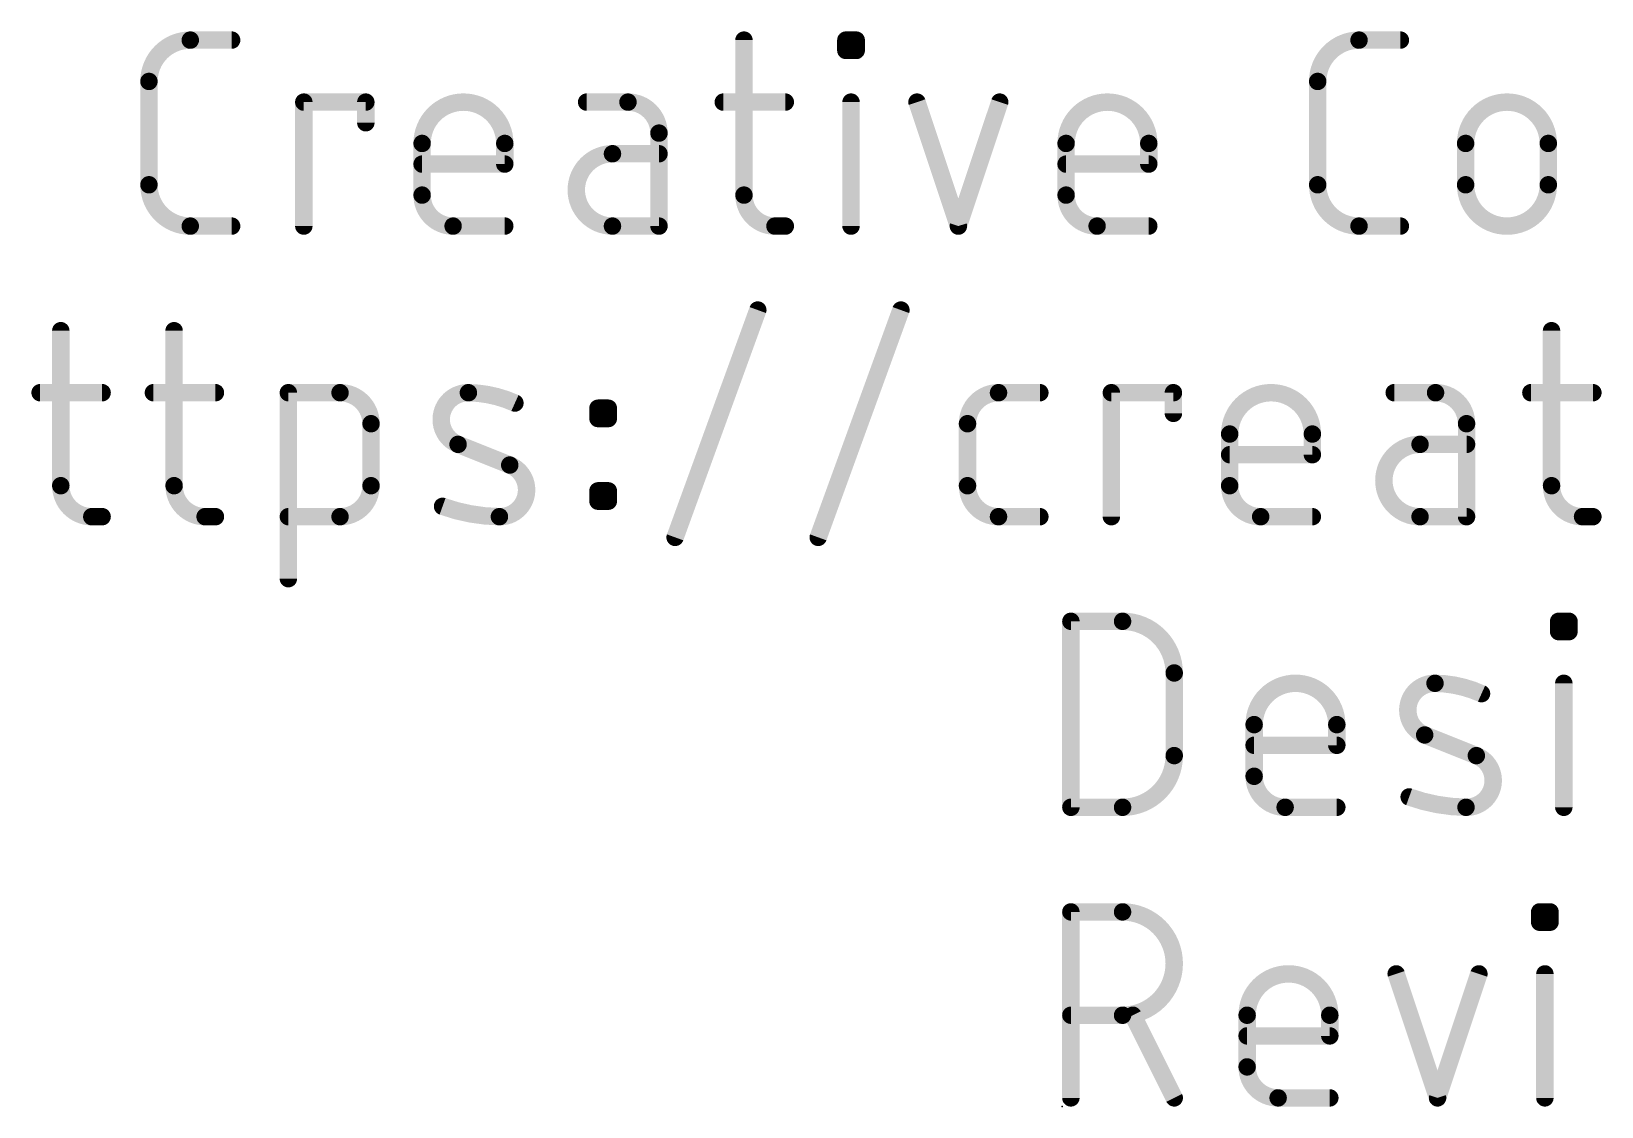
# Model space of a CAD drawing. Extents: x -30.5 to 56.1, y -10.7 to 33.1.
# Drawn here: x -7.74 to 5.98, y -10.16 to -0.76 of the extents above; entities that cross this region are included whole.
import ezdxf

# ---------------------------------------------------------------- set-up
doc = ezdxf.new("R2010")
doc.units = 0
doc.layers.add('23', color=53, linetype='CONTINUOUS')
doc.layers.add('51', color=53, linetype='CONTINUOUS')

msp = doc.modelspace()

# ---------------------------------------------------------------- linework, layer by layer
at = {"layer": '23'}
msp.add_point((1.27, -10.16), dxfattribs=at)
at = {"layer": '51'}
for points, const_width in [([(-6.3483, -0.8382, 0.4142), (-6.7096, -1.1994)], 0.1524), ([(-6.3483, -0.8001, 1), (-6.3483, -0.8763)], 0.0762), ([(-6.3483, -0.8763, 1), (-6.3483, -0.8001)], 0.0762), ([(-5.9871, -0.8763, 1), (-5.9871, -0.8001)], 0.0762), ([(-1.4722, -0.8382, 1), (-1.5484, -0.8382)], 0.0762), ([(-0.5818, -0.8382, 1), (-0.658, -0.8382)], 0.0762), ([(-0.6199, -0.8001, 1), (-0.6199, -0.8763)], 0.0762), ([(-0.4915, -0.8382, 1), (-0.5677, -0.8382)], 0.0762), ([(-0.5296, -0.8763, 1), (-0.5296, -0.8001)], 0.0762), ([(3.8641, -0.8382, 0.4142), (3.5028, -1.1994)], 0.1524), ([(3.8641, -0.8001, 1), (3.8641, -0.8763)], 0.0762), ([(3.8641, -0.8763, 1), (3.8641, -0.8001)], 0.0762), ([(4.2253, -0.8763, 1), (4.2253, -0.8001)], 0.0762), ([(-0.6199, -0.8904, 1), (-0.6199, -0.9666)], 0.0762), ([(-0.658, -0.9285, 1), (-0.5818, -0.9285)], 0.0762), ([(-0.5677, -0.9285, 1), (-0.4915, -0.9285)], 0.0762), ([(-0.5296, -0.9666, 1), (-0.5296, -0.8904)], 0.0762), ([(-6.6715, -1.1994, 1), (-6.7477, -1.1994)], 0.0762), ([(-6.7477, -1.1994, 1), (-6.6715, -1.1994)], 0.0762), ([(3.5409, -1.1994, 1), (3.4647, -1.1994)], 0.0762), ([(3.4647, -1.1994, 1), (3.5409, -1.1994)], 0.0762), ([(-5.3182, -1.3801, 1), (-5.3944, -1.3801)], 0.0762), ([(-5.3563, -1.342, 1), (-5.3563, -1.4182)], 0.0762), ([(-4.7764, -1.3801, 1), (-4.8526, -1.3801)], 0.0762), ([(-4.8145, -1.4182, 1), (-4.8145, -1.342)], 0.0762), ([(-3.6002, -1.7413, 1), (-4.3227, -1.7413)], 0.1524), ([(-2.885, -1.342, 1), (-2.885, -1.4182)], 0.0762), ([(-2.2529, -1.651, 0.4142), (-2.5238, -1.3801)], 0.1524), ([(-2.5238, -1.342, 1), (-2.5238, -1.4182)], 0.0762), ([(-2.5238, -1.4182, 1), (-2.5238, -1.342)], 0.0762), ([(-1.6909, -1.342, 1), (-1.6909, -1.4182)], 0.0762), ([(-1.1491, -1.4182, 1), (-1.1491, -1.342)], 0.0762), ([(-0.5366, -1.3801, 1), (-0.6128, -1.3801)], 0.0762), ([(0.038, -1.368, 1), (-0.0342, -1.3921)], 0.0762), ([(0.7605, -1.3921, 1), (0.6882, -1.368)], 0.0762), ([(2.027, -1.7413, 1), (1.3045, -1.7413)], 0.1524), ([(5.518, -1.7413, 1), (4.7955, -1.7413)], 0.1524), ([(-4.8526, -1.5607, 1), (-4.7764, -1.5607)], 0.0762), ([(-2.2148, -1.651, 1), (-2.291, -1.651)], 0.0762), ([(-2.291, -1.651, 1), (-2.2148, -1.651)], 0.0762), ([(-4.2846, -1.7413, 1), (-4.3608, -1.7413)], 0.0762), ([(-4.3608, -1.7413, 1), (-4.2846, -1.7413)], 0.0762), ([(-3.5621, -1.7413, 1), (-3.6383, -1.7413)], 0.0762), ([(-3.6383, -1.7413, 1), (-3.5621, -1.7413)], 0.0762), ([(-2.6593, -1.8316, 1), (-2.6593, -2.4638)], 0.1524), ([(-2.6593, -1.7935, 1), (-2.6593, -1.8697)], 0.0762), ([(-2.6593, -1.8697, 1), (-2.6593, -1.7935)], 0.0762), ([(-2.2529, -1.8697, 1), (-2.2529, -1.7935)], 0.0762), ([(1.3426, -1.7413, 1), (1.2664, -1.7413)], 0.0762), ([(1.2664, -1.7413, 1), (1.3426, -1.7413)], 0.0762), ([(2.0651, -1.7413, 1), (1.9889, -1.7413)], 0.0762), ([(1.9889, -1.7413, 1), (2.0651, -1.7413)], 0.0762), ([(4.8336, -1.7413, 1), (4.7574, -1.7413)], 0.0762), ([(4.7574, -1.7413, 1), (4.8336, -1.7413)], 0.0762), ([(5.5561, -1.7413, 1), (5.4799, -1.7413)], 0.0762), ([(5.4799, -1.7413, 1), (5.5561, -1.7413)], 0.0762), ([(-4.3227, -1.8838, 1), (-4.3227, -1.96)], 0.0762), ([(-3.6383, -1.9219, 1), (-3.5621, -1.9219)], 0.0762), ([(-3.6002, -1.96, 1), (-3.6002, -1.8838)], 0.0762), ([(1.3045, -1.8838, 1), (1.3045, -1.96)], 0.0762), ([(1.9889, -1.9219, 1), (2.0651, -1.9219)], 0.0762), ([(2.027, -1.96, 1), (2.027, -1.8838)], 0.0762), ([(-6.7096, -2.1026, 0.4142), (-6.3483, -2.4638)], 0.1524), ([(-6.6715, -2.1026, 1), (-6.7477, -2.1026)], 0.0762), ([(3.5028, -2.1026, 0.4142), (3.8641, -2.4638)], 0.1524), ([(3.5409, -2.1026, 1), (3.4647, -2.1026)], 0.0762), ([(4.7955, -2.1026, 1), (5.518, -2.1026)], 0.1524), ([(4.8336, -2.1026, 1), (4.7574, -2.1026)], 0.0762), ([(5.5561, -2.1026, 1), (5.4799, -2.1026)], 0.0762), ([(-6.7477, -2.1026, 1), (-6.6715, -2.1026)], 0.0762), ([(-4.3227, -2.1929, 0.4142), (-4.0518, -2.4638)], 0.1524), ([(-4.2846, -2.1929, 1), (-4.3608, -2.1929)], 0.0762), ([(-4.3608, -2.1929, 1), (-4.2846, -2.1929)], 0.0762), ([(-1.5103, -2.1929, 0.4142), (-1.2394, -2.4638)], 0.1524), ([(-1.4722, -2.1929, 1), (-1.5484, -2.1929)], 0.0762), ([(-1.5484, -2.1929, 1), (-1.4722, -2.1929)], 0.0762), ([(1.3045, -2.1929, 0.4142), (1.5754, -2.4638)], 0.1524), ([(1.3426, -2.1929, 1), (1.2664, -2.1929)], 0.0762), ([(1.2664, -2.1929, 1), (1.3426, -2.1929)], 0.0762), ([(3.4647, -2.1026, 1), (3.5409, -2.1026)], 0.0762), ([(4.7574, -2.1026, 1), (4.8336, -2.1026)], 0.0762), ([(5.4799, -2.1026, 1), (5.5561, -2.1026)], 0.0762), ([(-6.3483, -2.4257, 1), (-6.3483, -2.5019)], 0.0762), ([(-6.3483, -2.5019, 1), (-6.3483, -2.4257)], 0.0762), ([(-5.9871, -2.5019, 1), (-5.9871, -2.4257)], 0.0762), ([(-5.3944, -2.4638, 1), (-5.3182, -2.4638)], 0.0762), ([(-4.0518, -2.4257, 1), (-4.0518, -2.5019)], 0.0762), ([(-4.0518, -2.5019, 1), (-4.0518, -2.4257)], 0.0762), ([(-3.6002, -2.5019, 1), (-3.6002, -2.4257)], 0.0762), ([(-2.6593, -2.4257, 1), (-2.6593, -2.5019)], 0.0762), ([(-2.6593, -2.5019, 1), (-2.6593, -2.4257)], 0.0762), ([(-2.291, -2.4638, 1), (-2.2148, -2.4638)], 0.0762), ([(-2.2529, -2.5019, 1), (-2.2529, -2.4257)], 0.0762), ([(-1.2394, -2.4257, 1), (-1.2394, -2.5019)], 0.0762), ([(-1.2394, -2.5019, 1), (-1.2394, -2.4257)], 0.0762), ([(-1.1491, -2.5019, 1), (-1.1491, -2.4257)], 0.0762), ([(-0.6128, -2.4638, 1), (-0.5366, -2.4638)], 0.0762), ([(0.327, -2.4518, 1), (0.3993, -2.4758)], 0.0762), ([(0.327, -2.4758, 1), (0.3993, -2.4518)], 0.0762), ([(1.5754, -2.4257, 1), (1.5754, -2.5019)], 0.0762), ([(1.5754, -2.5019, 1), (1.5754, -2.4257)], 0.0762), ([(2.027, -2.5019, 1), (2.027, -2.4257)], 0.0762), ([(3.8641, -2.4257, 1), (3.8641, -2.5019)], 0.0762), ([(3.8641, -2.5019, 1), (3.8641, -2.4257)], 0.0762), ([(4.2253, -2.5019, 1), (4.2253, -2.4257)], 0.0762), ([(-1.3536, -3.2106, 1), (-1.4252, -3.1846)], 0.0762), ([(-0.1031, -3.2106, 1), (-0.1747, -3.1846)], 0.0762), ([(-7.4417, -3.3782, 1), (-7.5179, -3.3782)], 0.0762), ([(-6.4517, -3.3782, 1), (-6.5279, -3.3782)], 0.0762), ([(5.5843, -3.3782, 1), (5.5081, -3.3782)], 0.0762), ([(-7.6604, -3.882, 1), (-7.6604, -3.9582)], 0.0762), ([(-7.1186, -3.9582, 1), (-7.1186, -3.882)], 0.0762), ([(-6.6705, -3.882, 1), (-6.6705, -3.9582)], 0.0762), ([(-6.1286, -3.9582, 1), (-6.1286, -3.882)], 0.0762), ([(-5.4532, -3.9201, 1), (-5.5294, -3.9201)], 0.0762), ([(-5.4913, -3.882, 1), (-5.4913, -3.9582)], 0.0762), ([(-4.7688, -4.191, 0.4142), (-5.0398, -3.9201)], 0.1524), ([(-5.0398, -3.882, 1), (-5.0398, -3.9582)], 0.0762), ([(-5.0398, -3.9582, 1), (-5.0398, -3.882)], 0.0762), ([(-3.9182, -3.9201, 0.8318), (-4.0085, -4.3716)], 0.1524), ([(-3.5118, -4.0104, 0.1026), (-3.9182, -3.9201)], 0.1524), ([(-3.9176, -3.882, 1), (-3.9187, -3.9582)], 0.0762), ([(-3.9187, -3.9582, 1), (-3.9176, -3.882)], 0.0762), ([(-3.5274, -4.0451, 1), (-3.4961, -3.9756)], 0.0762), ([(0.7139, -3.9201, 0.4142), (0.443, -4.191)], 0.1524), ([(0.7139, -3.882, 1), (0.7139, -3.9582)], 0.0762), ([(0.7139, -3.9582, 1), (0.7139, -3.882)], 0.0762), ([(1.0751, -3.9582, 1), (1.0751, -3.882)], 0.0762), ([(1.7383, -3.9201, 1), (1.6621, -3.9201)], 0.0762), ([(1.7002, -3.882, 1), (1.7002, -3.9582)], 0.0762), ([(2.2802, -3.9201, 1), (2.204, -3.9201)], 0.0762), ([(2.2421, -3.9582, 1), (2.2421, -3.882)], 0.0762), ([(3.4563, -4.2813, 1), (2.7338, -4.2813)], 0.1524), ([(4.1715, -3.882, 1), (4.1715, -3.9582)], 0.0762), ([(4.8037, -4.191, 0.4142), (4.5327, -3.9201)], 0.1524), ([(4.5327, -3.882, 1), (4.5327, -3.9582)], 0.0762), ([(4.5327, -3.9582, 1), (4.5327, -3.882)], 0.0762), ([(5.3656, -3.882, 1), (5.3656, -3.9582)], 0.0762), ([(5.9074, -3.9582, 1), (5.9074, -3.882)], 0.0762), ([(-4.7307, -4.191, 1), (-4.8069, -4.191)], 0.0762), ([(-2.7477, -4.0555, 1), (-2.8239, -4.0555)], 0.0762), ([(-2.7858, -4.0174, 1), (-2.7858, -4.0936)], 0.0762), ([(-2.7858, -4.1077, 1), (-2.7858, -4.1839)], 0.0762), ([(-2.8239, -4.1458, 1), (-2.7477, -4.1458)], 0.0762), ([(-2.6574, -4.0555, 1), (-2.7336, -4.0555)], 0.0762), ([(-2.7336, -4.1458, 1), (-2.6574, -4.1458)], 0.0762), ([(-2.6955, -4.0936, 1), (-2.6955, -4.0174)], 0.0762), ([(-2.6955, -4.1839, 1), (-2.6955, -4.1077)], 0.0762), ([(0.4811, -4.191, 1), (0.4049, -4.191)], 0.0762), ([(2.204, -4.1007, 1), (2.2802, -4.1007)], 0.0762), ([(4.8418, -4.191, 1), (4.7656, -4.191)], 0.0762), ([(-4.8069, -4.191, 1), (-4.7307, -4.191)], 0.0762), ([(0.4049, -4.191, 1), (0.4811, -4.191)], 0.0762), ([(2.7719, -4.2813, 1), (2.6957, -4.2813)], 0.0762), ([(2.6957, -4.2813, 1), (2.7719, -4.2813)], 0.0762), ([(3.4944, -4.2813, 1), (3.4182, -4.2813)], 0.0762), ([(3.4182, -4.2813, 1), (3.4944, -4.2813)], 0.0762), ([(4.7656, -4.191, 1), (4.8418, -4.191)], 0.0762), ([(-3.9943, -4.3363, 1), (-4.0226, -4.407)], 0.0762), ([(-4.0226, -4.407, 1), (-3.9943, -4.3362)], 0.0762), ([(2.7338, -4.4238, 1), (2.7338, -4.5)], 0.0762), ([(3.4563, -4.5, 1), (3.4563, -4.4238)], 0.0762), ([(4.3973, -4.3716, 1), (4.3973, -5.0038)], 0.1524), ([(4.3973, -4.3335, 1), (4.3973, -4.4097)], 0.0762), ([(4.3973, -4.4097, 1), (4.3973, -4.3335)], 0.0762), ([(4.8037, -4.4097, 1), (4.8037, -4.3335)], 0.0762), ([(-3.6472, -5.0038, 0.8318), (-3.5569, -4.5522)], 0.1524), ([(-3.5428, -4.5169, 1), (-3.5711, -4.5876)], 0.0762), ([(-3.5711, -4.5876, 1), (-3.5428, -4.5169)], 0.0762), ([(3.4182, -4.4619, 1), (3.4944, -4.4619)], 0.0762), ([(-7.4798, -4.7329, 0.4142), (-7.2089, -5.0038)], 0.1524), ([(-7.4417, -4.7329, 1), (-7.5179, -4.7329)], 0.0762), ([(-6.4898, -4.7329, 0.4142), (-6.2189, -5.0038)], 0.1524), ([(-6.4517, -4.7329, 1), (-6.5279, -4.7329)], 0.0762), ([(-5.0398, -5.0038, 0.4142), (-4.7688, -4.7329)], 0.1524), ([(-4.7307, -4.7329, 1), (-4.8069, -4.7329)], 0.0762), ([(0.443, -4.7329, 0.4142), (0.7139, -5.0038)], 0.1524), ([(0.4811, -4.7329, 1), (0.4049, -4.7329)], 0.0762), ([(2.7338, -4.7329, 0.4142), (3.0047, -5.0038)], 0.1524), ([(2.7719, -4.7329, 1), (2.6957, -4.7329)], 0.0762), ([(5.5462, -4.7329, 0.4142), (5.8171, -5.0038)], 0.1524), ([(5.5843, -4.7329, 1), (5.5081, -4.7329)], 0.0762), ([(-7.5179, -4.7329, 1), (-7.4417, -4.7329)], 0.0762), ([(-6.5279, -4.7329, 1), (-6.4517, -4.7329)], 0.0762), ([(-4.8069, -4.7329, 1), (-4.7307, -4.7329)], 0.0762), ([(-2.7477, -4.778, 1), (-2.8239, -4.778)], 0.0762), ([(-2.7858, -4.7399, 1), (-2.7858, -4.8161)], 0.0762), ([(-2.7858, -4.8302, 1), (-2.7858, -4.9064)], 0.0762), ([(-2.6574, -4.778, 1), (-2.7336, -4.778)], 0.0762), ([(-2.6955, -4.8161, 1), (-2.6955, -4.7399)], 0.0762), ([(-2.6955, -4.9064, 1), (-2.6955, -4.8302)], 0.0762), ([(0.4049, -4.7329, 1), (0.4811, -4.7329)], 0.0762), ([(2.6957, -4.7329, 1), (2.7719, -4.7329)], 0.0762), ([(5.5081, -4.7329, 1), (5.5843, -4.7329)], 0.0762), ([(-7.2089, -4.9657, 1), (-7.2089, -5.0419)], 0.0762), ([(-7.2089, -5.0419, 1), (-7.2089, -4.9657)], 0.0762), ([(-7.1186, -5.0419, 1), (-7.1186, -4.9657)], 0.0762), ([(-6.2189, -4.9657, 1), (-6.2189, -5.0419)], 0.0762), ([(-6.2189, -5.0419, 1), (-6.2189, -4.9657)], 0.0762), ([(-6.1286, -5.0419, 1), (-6.1286, -4.9657)], 0.0762), ([(-5.4913, -4.9657, 1), (-5.4913, -5.0419)], 0.0762), ([(-5.0398, -4.9657, 1), (-5.0398, -5.0419)], 0.0762), ([(-5.0398, -5.0419, 1), (-5.0398, -4.9657)], 0.0762), ([(-4.131, -4.8776, 1), (-4.1568, -4.9493)], 0.0762), ([(-4.1439, -4.9135, 0.083), (-3.6472, -5.0038)], 0.1524), ([(-3.6467, -4.9657, 1), (-3.6478, -5.0419)], 0.0762), ([(-3.6478, -5.0419, 1), (-3.6467, -4.9657)], 0.0762), ([(-2.8239, -4.8683, 1), (-2.7477, -4.8683)], 0.0762), ([(-2.7336, -4.8683, 1), (-2.6574, -4.8683)], 0.0762), ([(0.7139, -4.9657, 1), (0.7139, -5.0419)], 0.0762), ([(0.7139, -5.0419, 1), (0.7139, -4.9657)], 0.0762), ([(1.0751, -5.0419, 1), (1.0751, -4.9657)], 0.0762), ([(3.0047, -4.9657, 1), (3.0047, -5.0419)], 0.0762), ([(3.0047, -5.0419, 1), (3.0047, -4.9657)], 0.0762), ([(3.4563, -5.0419, 1), (3.4563, -4.9657)], 0.0762), ([(4.3973, -4.9657, 1), (4.3973, -5.0419)], 0.0762), ([(4.3973, -5.0419, 1), (4.3973, -4.9657)], 0.0762), ([(4.8037, -5.0419, 1), (4.8037, -4.9657)], 0.0762), ([(5.8171, -4.9657, 1), (5.8171, -5.0419)], 0.0762), ([(5.8171, -5.0419, 1), (5.8171, -4.9657)], 0.0762), ([(5.9074, -5.0419, 1), (5.9074, -4.9657)], 0.0762), ([(1.6621, -5.0038, 1), (1.7383, -5.0038)], 0.0762), ([(4.7656, -5.0038, 1), (4.8418, -5.0038)], 0.0762), ([(-2.1477, -5.1714, 1), (-2.0761, -5.1974)], 0.0762), ([(-0.8972, -5.1714, 1), (-0.8256, -5.1974)], 0.0762), ([(-5.5294, -5.5457, 1), (-5.4532, -5.5457)], 0.0762), ([(1.3843, -5.9182, 1), (1.3081, -5.9182)], 0.0762), ([(1.3462, -5.8801, 1), (1.3462, -5.9563)], 0.0762), ([(2.2493, -6.3698, 0.4142), (1.7978, -5.9182)], 0.1524), ([(1.7978, -5.8801, 1), (1.7978, -5.9563)], 0.0762), ([(1.7978, -5.9563, 1), (1.7978, -5.8801)], 0.0762), ([(5.6464, -5.9182, 1), (5.5702, -5.9182)], 0.0762), ([(5.6083, -5.8801, 1), (5.6083, -5.9563)], 0.0762), ([(5.7367, -5.9182, 1), (5.6605, -5.9182)], 0.0762), ([(5.6986, -5.9563, 1), (5.6986, -5.8801)], 0.0762), ([(5.6083, -5.9704, 1), (5.6083, -6.0466)], 0.0762), ([(5.5702, -6.0085, 1), (5.6464, -6.0085)], 0.0762), ([(5.6605, -6.0085, 1), (5.7367, -6.0085)], 0.0762), ([(5.6986, -6.0466, 1), (5.6986, -5.9704)], 0.0762), ([(2.2874, -6.3698, 1), (2.2112, -6.3698)], 0.0762), ([(2.2112, -6.3698, 1), (2.2874, -6.3698)], 0.0762), ([(3.67, -6.8213, 1), (2.9475, -6.8213)], 0.1524), ([(4.528, -6.4601, 0.8318), (4.4377, -6.9116)], 0.1524), ([(4.9344, -6.5504, 0.1026), (4.528, -6.4601)], 0.1524), ([(4.5286, -6.422, 1), (4.5275, -6.4982)], 0.0762), ([(4.5275, -6.4982, 1), (4.5286, -6.422)], 0.0762), ([(5.6916, -6.4601, 1), (5.6154, -6.4601)], 0.0762), ([(4.9188, -6.5851, 1), (4.9501, -6.5156)], 0.0762), ([(2.9856, -6.8213, 1), (2.9094, -6.8213)], 0.0762), ([(2.9094, -6.8213, 1), (2.9856, -6.8213)], 0.0762), ([(3.7081, -6.8213, 1), (3.6319, -6.8213)], 0.0762), ([(3.6319, -6.8213, 1), (3.7081, -6.8213)], 0.0762), ([(4.4519, -6.8763, 1), (4.4236, -6.947)], 0.0762), ([(4.4236, -6.947, 1), (4.4519, -6.8762)], 0.0762), ([(2.9475, -6.9638, 1), (2.9475, -7.04)], 0.0762), ([(3.6319, -7.0019, 1), (3.7081, -7.0019)], 0.0762), ([(3.67, -7.04, 1), (3.67, -6.9638)], 0.0762), ([(1.7978, -7.5438, 0.4142), (2.2493, -7.0922)], 0.1524), ([(2.2874, -7.0922, 1), (2.2112, -7.0922)], 0.0762), ([(2.2112, -7.0922, 1), (2.2874, -7.0922)], 0.0762), ([(4.7989, -7.5438, 0.8318), (4.8893, -7.0922)], 0.1524), ([(4.9034, -7.0569, 1), (4.8751, -7.1276)], 0.0762), ([(4.8751, -7.1276, 1), (4.9034, -7.0569)], 0.0762), ([(2.9475, -7.2729, 0.4142), (3.2185, -7.5438)], 0.1524), ([(2.9856, -7.2729, 1), (2.9094, -7.2729)], 0.0762), ([(2.9094, -7.2729, 1), (2.9856, -7.2729)], 0.0762), ([(4.3151, -7.4176, 1), (4.2893, -7.4893)], 0.0762), ([(4.3022, -7.4535, 0.083), (4.7989, -7.5438)], 0.1524), ([(1.3462, -7.5057, 1), (1.3462, -7.5819)], 0.0762), ([(1.3081, -7.5438, 1), (1.3843, -7.5438)], 0.0762), ([(1.7978, -7.5057, 1), (1.7978, -7.5819)], 0.0762), ([(1.7978, -7.5819, 1), (1.7978, -7.5057)], 0.0762), ([(3.2185, -7.5057, 1), (3.2185, -7.5819)], 0.0762), ([(3.2185, -7.5819, 1), (3.2185, -7.5057)], 0.0762), ([(3.67, -7.5819, 1), (3.67, -7.5057)], 0.0762), ([(4.7995, -7.5057, 1), (4.7984, -7.5819)], 0.0762), ([(4.7984, -7.5819, 1), (4.7995, -7.5057)], 0.0762), ([(5.6154, -7.5438, 1), (5.6916, -7.5438)], 0.0762), ([(1.3843, -8.4582, 1), (1.3081, -8.4582)], 0.0762), ([(1.3462, -8.4201, 1), (1.3462, -8.4963)], 0.0762), ([(1.7978, -9.3613, 1), (1.7978, -8.4582)], 0.1524), ([(1.7978, -8.4201, 1), (1.7978, -8.4963)], 0.0762), ([(1.7978, -8.4963, 1), (1.7978, -8.4201)], 0.0762), ([(5.4809, -8.4582, 1), (5.4047, -8.4582)], 0.0762), ([(5.4428, -8.4201, 1), (5.4428, -8.4963)], 0.0762), ([(5.4428, -8.5104, 1), (5.4428, -8.5866)], 0.0762), ([(5.5712, -8.4582, 1), (5.495, -8.4582)], 0.0762), ([(5.5331, -8.4963, 1), (5.5331, -8.4201)], 0.0762), ([(5.5331, -8.5866, 1), (5.5331, -8.5104)], 0.0762), ([(5.4047, -8.5485, 1), (5.4809, -8.5485)], 0.0762), ([(5.495, -8.5485, 1), (5.5712, -8.5485)], 0.0762), ([(3.6088, -9.3613, 1), (2.8863, -9.3613)], 0.1524), ([(4.225, -8.988, 1), (4.1527, -9.0121)], 0.0762), ([(4.9475, -9.0121, 1), (4.8752, -8.988)], 0.0762), ([(5.5261, -9.0001, 1), (5.4499, -9.0001)], 0.0762), ([(1.3462, -9.3232, 1), (1.3462, -9.3994)], 0.0762), ([(1.7978, -9.3232, 1), (1.7978, -9.3994)], 0.0762), ([(1.7978, -9.3994, 1), (1.7978, -9.3232)], 0.0762), ([(1.9221, -9.3443, 1), (1.854, -9.3784)], 0.0762), ([(2.9244, -9.3613, 1), (2.8482, -9.3613)], 0.0762), ([(2.8482, -9.3613, 1), (2.9244, -9.3613)], 0.0762), ([(3.6469, -9.3613, 1), (3.5707, -9.3613)], 0.0762), ([(3.5707, -9.3613, 1), (3.6469, -9.3613)], 0.0762), ([(2.8863, -9.5038, 1), (2.8863, -9.58)], 0.0762), ([(3.6088, -9.58, 1), (3.6088, -9.5038)], 0.0762), ([(3.5707, -9.5419, 1), (3.6469, -9.5419)], 0.0762), ([(2.8863, -9.8129, 0.4142), (3.1572, -10.0838)], 0.1524), ([(2.9244, -9.8129, 1), (2.8482, -9.8129)], 0.0762), ([(2.8482, -9.8129, 1), (2.9244, -9.8129)], 0.0762), ([(3.1572, -10.0457, 1), (3.1572, -10.1219)], 0.0762), ([(3.1572, -10.1219, 1), (3.1572, -10.0457)], 0.0762), ([(3.6088, -10.1219, 1), (3.6088, -10.0457)], 0.0762), ([(1.3081, -10.0838, 1), (1.3843, -10.0838)], 0.0762), ([(2.2152, -10.1008, 1), (2.2834, -10.0668)], 0.0762), ([(4.514, -10.0718, 1), (4.5863, -10.0958)], 0.0762), ([(4.514, -10.0958, 1), (4.5863, -10.0718)], 0.0762), ([(5.4499, -10.0838, 1), (5.5261, -10.0838)], 0.0762)]:
    msp.add_lwpolyline(points, format="xyb", dxfattribs=dict(at, const_width=const_width))
at = {"layer": '51', "const_width": 0.1524}
for points in [[(-6.3483, -0.8382), (-5.9871, -0.8382)], [(-1.5103, -0.8382), (-1.5103, -2.1929)], [(-0.6199, -0.9285), (-0.6199, -0.8382)], [(-0.6199, -0.8382), (-0.5296, -0.8382)], [(-0.5296, -0.8382), (-0.5296, -0.9285)], [(3.8641, -0.8382), (4.2253, -0.8382)], [(-0.5296, -0.9285), (-0.6199, -0.9285)], [(-6.7096, -2.1026), (-6.7096, -1.1994)], [(3.5028, -2.1026), (3.5028, -1.1994)], [(-5.3563, -2.4638), (-5.3563, -1.3801)], [(-5.3563, -1.3801), (-4.8145, -1.3801)], [(-4.8145, -1.3801), (-4.8145, -1.5607)], [(-2.5238, -1.3801), (-2.885, -1.3801)], [(-1.6909, -1.3801), (-1.1491, -1.3801)], [(-0.5747, -2.4638), (-0.5747, -1.3801)], [(0.0019, -1.3801), (0.3631, -2.4638)], [(0.3631, -2.4638), (0.7244, -1.3801)], [(-2.2529, -2.4638), (-2.2529, -1.651)], [(-4.3227, -2.1929), (-4.3227, -1.7413)], [(-3.6002, -1.7413), (-3.6002, -1.9219)], [(-2.2529, -1.8316), (-2.6593, -1.8316)], [(1.3045, -2.1929), (1.3045, -1.7413)], [(2.027, -1.7413), (2.027, -1.9219)], [(4.7955, -2.1026), (4.7955, -1.7413)], [(5.518, -1.7413), (5.518, -2.1026)], [(-3.6002, -1.9219), (-4.3227, -1.9219)], [(2.027, -1.9219), (1.3045, -1.9219)], [(-5.9871, -2.4638), (-6.3483, -2.4638)], [(-3.6002, -2.4638), (-4.0518, -2.4638)], [(-2.6593, -2.4638), (-2.2529, -2.4638)], [(-1.2394, -2.4638), (-1.1491, -2.4638)], [(2.027, -2.4638), (1.5754, -2.4638)], [(4.2253, -2.4638), (3.8641, -2.4638)], [(-2.1119, -5.1844), (-1.3894, -3.1976)], [(-0.8614, -5.1844), (-0.1389, -3.1976)], [(-7.4798, -3.3782), (-7.4798, -4.7329)], [(-6.4898, -3.3782), (-6.4898, -4.7329)], [(5.5462, -3.3782), (5.5462, -4.7329)], [(-7.6604, -3.9201), (-7.1186, -3.9201)], [(-6.6705, -3.9201), (-6.1286, -3.9201)], [(-5.4913, -5.5457), (-5.4913, -3.9201)], [(-5.4913, -3.9201), (-5.0398, -3.9201)], [(0.7139, -3.9201), (1.0751, -3.9201)], [(1.7002, -5.0038), (1.7002, -3.9201)], [(1.7002, -3.9201), (2.2421, -3.9201)], [(2.2421, -3.9201), (2.2421, -4.1007)], [(4.5327, -3.9201), (4.1715, -3.9201)], [(5.3656, -3.9201), (5.9074, -3.9201)], [(-4.7688, -4.191), (-4.7688, -4.7329)], [(-2.7858, -4.1458), (-2.7858, -4.0555)], [(-2.7858, -4.0555), (-2.6955, -4.0555)], [(-2.6955, -4.1458), (-2.7858, -4.1458)], [(-2.6955, -4.0555), (-2.6955, -4.1458)], [(0.443, -4.7329), (0.443, -4.191)], [(4.8037, -5.0038), (4.8037, -4.191)], [(2.7338, -4.7329), (2.7338, -4.2813)], [(3.4563, -4.2813), (3.4563, -4.4619)], [(-3.5569, -4.5522), (-4.0085, -4.3716)], [(3.4563, -4.4619), (2.7338, -4.4619)], [(4.8037, -4.3716), (4.3973, -4.3716)], [(-2.7858, -4.8683), (-2.7858, -4.778)], [(-2.7858, -4.778), (-2.6955, -4.778)], [(-2.6955, -4.8683), (-2.7858, -4.8683)], [(-2.6955, -4.778), (-2.6955, -4.8683)], [(-7.2089, -5.0038), (-7.1186, -5.0038)], [(-6.2189, -5.0038), (-6.1286, -5.0038)], [(-5.0398, -5.0038), (-5.4913, -5.0038)], [(1.0751, -5.0038), (0.7139, -5.0038)], [(3.4563, -5.0038), (3.0047, -5.0038)], [(4.3973, -5.0038), (4.8037, -5.0038)], [(5.8171, -5.0038), (5.9074, -5.0038)], [(1.3462, -7.5438), (1.3462, -5.9182)], [(1.3462, -5.9182), (1.7978, -5.9182)], [(5.6083, -6.0085), (5.6083, -5.9182)], [(5.6083, -5.9182), (5.6986, -5.9182)], [(5.6986, -5.9182), (5.6986, -6.0085)], [(5.6986, -6.0085), (5.6083, -6.0085)], [(2.2493, -6.3698), (2.2493, -7.0922)], [(5.6535, -7.5438), (5.6535, -6.4601)], [(2.9475, -7.2729), (2.9475, -6.8213)], [(3.67, -6.8213), (3.67, -7.0019)], [(4.8893, -7.0922), (4.4377, -6.9116)], [(3.67, -7.0019), (2.9475, -7.0019)], [(1.7978, -7.5438), (1.3462, -7.5438)], [(3.67, -7.5438), (3.2185, -7.5438)], [(1.3462, -10.0838), (1.3462, -8.4582)], [(1.3462, -8.4582), (1.7978, -8.4582)], [(5.4428, -8.5485), (5.4428, -8.4582)], [(5.4428, -8.4582), (5.5331, -8.4582)], [(5.5331, -8.5485), (5.4428, -8.5485)], [(5.5331, -8.4582), (5.5331, -8.5485)], [(4.1889, -9.0001), (4.5501, -10.0838)], [(4.5501, -10.0838), (4.9114, -9.0001)], [(5.488, -10.0838), (5.488, -9.0001)], [(1.7978, -9.3613), (1.3462, -9.3613)], [(2.2493, -10.0838), (1.8881, -9.3613)], [(2.8863, -9.8129), (2.8863, -9.3613)], [(3.6088, -9.3613), (3.6088, -9.5419)], [(3.6088, -9.5419), (2.8863, -9.5419)], [(3.6088, -10.0838), (3.1572, -10.0838)]]:
    msp.add_lwpolyline(points, dxfattribs=at)

doc.saveas('drawing.dxf')
